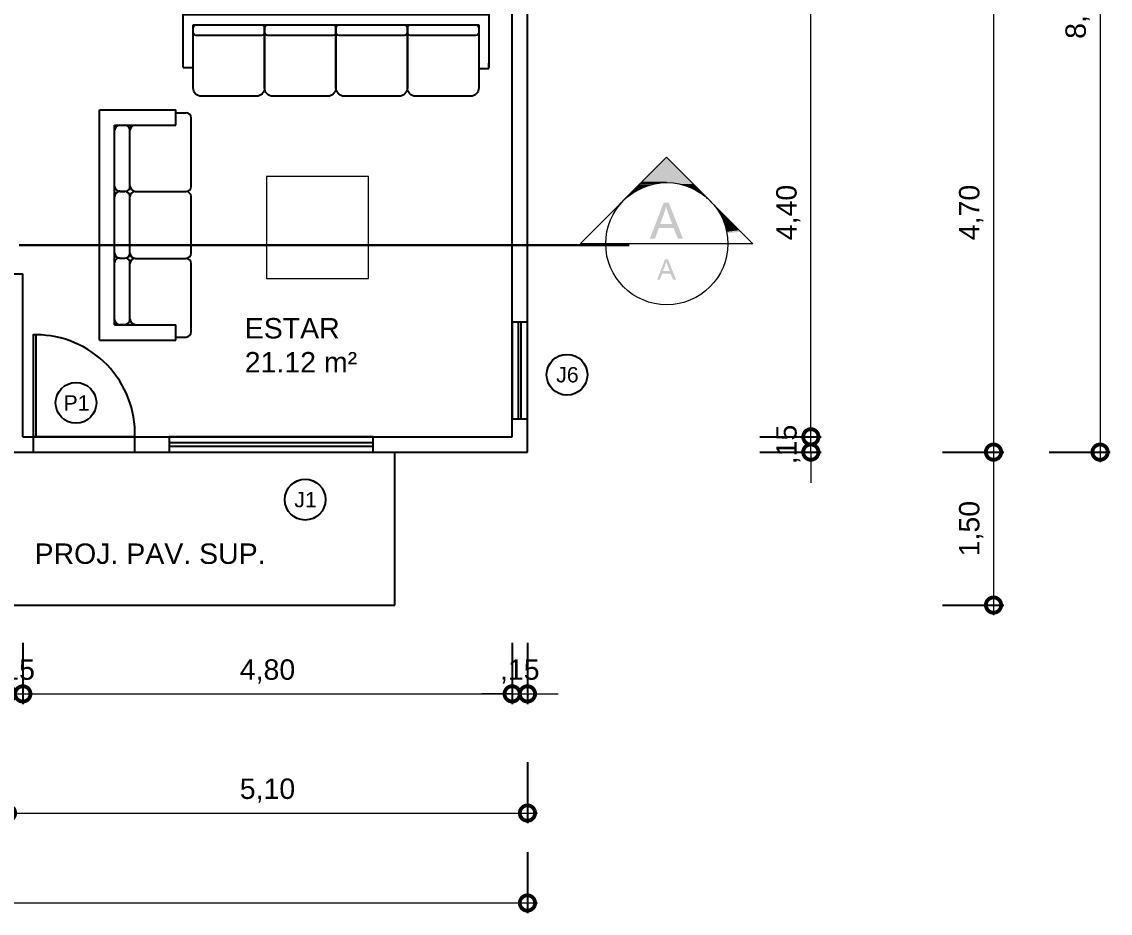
# Model space of a CAD drawing. Header units: millimetres. Extents: x 749.9 to 777.5, y 255.4 to 274.5.
# Drawn here: x 764.84 to 775.51, y 257.71 to 266.45 of the extents above; entities that cross this region are included whole.
import ezdxf
from ezdxf.enums import TextEntityAlignment as Align

# ---------------------------------------------------------------- set-up
doc = ezdxf.new("R2010")
doc.units = ezdxf.units.MM
doc.linetypes.add('DIVIDE', pattern=[31.75, 12.7, -6.35, 0, -6.35, 0, -6.35])
doc.linetypes.add('HIDDEN', pattern=[9.525, 6.35, -3.175])
for name, color, linetype in [('ARQ_ALV CT', 5, 'Continuous'), ('ARQ_ESQ CT', 30, 'Continuous'), ('ARQ_ESQ VS', 2, 'Continuous'), ('ARQ_PISO', 1, 'Continuous'), ('ARQ_PROJ SUP', 1, 'DIVIDE'), ('ARQ_TXT 01', 130, 'Continuous'), ('PDF5_SIMB_01', 7, 'Continuous'), ('PDF5_SIMB_TXT', 7, 'Continuous'), ('PDF_ARQ_MOB 01', 7, 'Continuous')]:
    doc.layers.add(name, color=color, linetype=linetype)
doc.layers.add('ARQ_COTA_AZUL', color=5, linetype='Continuous', lineweight=20, true_color=0x0000ff)
doc.layers.add('ARQ_texto_elementos', color=9, linetype='Continuous', lineweight=20)
doc.layers.add('LCORTE', color=234, linetype='HIDDEN', lineweight=30)
doc.layers.add('PDF5_SIMB_PREENCHIMENTO', color=7, linetype='Continuous', true_color=0xbababa)
doc.styles.add('Annot_2.0mm', font='arial.ttf', dxfattribs={"height": 2})
doc.styles.add('cota', font='arial.ttf')
doc.styles.get("Standard").update_dxf_attribs({"font": 'arial.ttf'})
doc.dimstyles.new('Info 01 - annot', dxfattribs={"dimtxt": 2, "dimasz": 3, "dimexe": 1, "dimexo": 1, "dimgap": 1, "dimtad": 1, "dimzin": 4, "dimtxsty": 'cota', "dimblk": 'DOTSMALL', "dimcen": 2, "dimdle": 1, "dimclrd": 256, "dimclre": 256, "dimclrt": 1, "dimazin": 2, "dimtfac": 0.09, "dimtix": 1, "dimtmove": 2, "dimatfit": 2, "dimfxl": 5, "dimfxlon": 1, "dimtolj": 1, "dimtzin": 4, "dimlwd": -1, "dimarcsym": 1})

# ---------------------------------------------------------------- blocks, each defined once
blk = doc.blocks.new('_DotSmall')
at = {"color": 0, "linetype": 'ByBlock', "const_width": 0.5}
blk.add_lwpolyline([(-0.0625, 0, 1), (0.0625, 0, 1)], format="xyb", close=True, dxfattribs=at)
blk = doc.blocks.new('*D79')
at = {"layer": 'ARQ_COTA_AZUL', "lineweight": -2, "transparency": 16777216}
for p, q in [((764.697, 260.357), (764.697, 259.757)), ((764.847, 260.357), (764.847, 259.757))]:
    blk.add_line(p, q, dxfattribs=at)
at = {"layer": 'ARQ_COTA_AZUL', "transparency": 16777216}
for p, q in [((764.697, 259.857), (764.397, 259.857)), ((764.697, 259.857), (764.847, 259.857)), ((764.847, 259.857), (765.147, 259.857))]:
    blk.add_line(p, q, dxfattribs=at)
at = {"layer": 'ARQ_COTA_AZUL', "transparency": 16777216, "xscale": 0.3, "yscale": 0.3, "zscale": 0.3}
blk.add_blockref('_DotSmall', (764.697, 259.857), dxfattribs=at)
at = {"layer": 'ARQ_COTA_AZUL', "transparency": 16777216, "xscale": 0.3, "yscale": 0.3, "zscale": 0.3, "rotation": 180}
blk.add_blockref('_DotSmall', (764.847, 259.857), dxfattribs=at)
at = {"layer": 'ARQ_COTA_AZUL', "color": 1, "transparency": 16777216, "insert": (764.772, 260.077), "char_height": 0.2, "attachment_point": 5, "style": 'cota'}
blk.add_mtext('\\A1;,15', dxfattribs=at)
blk = doc.blocks.new('*D80')
at = {"layer": 'ARQ_COTA_AZUL', "lineweight": -2, "transparency": 16777216}
for p, q in [((764.847, 260.357), (764.847, 259.757)), ((769.647, 260.357), (769.647, 259.757))]:
    blk.add_line(p, q, dxfattribs=at)
at = {"layer": 'ARQ_COTA_AZUL', "transparency": 16777216}
blk.add_line((764.747, 259.857), (769.747, 259.857), dxfattribs=at)
at = {"layer": 'ARQ_COTA_AZUL', "transparency": 16777216, "xscale": 0.3, "yscale": 0.3, "zscale": 0.3, "rotation": 180}
blk.add_blockref('_DotSmall', (764.847, 259.857), dxfattribs=at)
at = {"layer": 'ARQ_COTA_AZUL', "transparency": 16777216, "xscale": 0.3, "yscale": 0.3, "zscale": 0.3}
blk.add_blockref('_DotSmall', (769.647, 259.857), dxfattribs=at)
at = {"layer": 'ARQ_COTA_AZUL', "color": 1, "transparency": 16777216, "insert": (767.247, 260.077), "char_height": 0.2, "attachment_point": 5, "style": 'cota'}
blk.add_mtext('\\A1;4,80', dxfattribs=at)
blk = doc.blocks.new('*D81')
at = {"layer": 'ARQ_COTA_AZUL', "lineweight": -2, "transparency": 16777216}
for p, q in [((769.647, 260.357), (769.647, 259.757)), ((769.797, 260.357), (769.797, 259.757))]:
    blk.add_line(p, q, dxfattribs=at)
at = {"layer": 'ARQ_COTA_AZUL', "transparency": 16777216}
for p, q in [((769.647, 259.857), (769.347, 259.857)), ((769.647, 259.857), (769.797, 259.857)), ((769.797, 259.857), (770.097, 259.857))]:
    blk.add_line(p, q, dxfattribs=at)
at = {"layer": 'ARQ_COTA_AZUL', "transparency": 16777216, "xscale": 0.3, "yscale": 0.3, "zscale": 0.3}
blk.add_blockref('_DotSmall', (769.647, 259.857), dxfattribs=at)
at = {"layer": 'ARQ_COTA_AZUL', "transparency": 16777216, "xscale": 0.3, "yscale": 0.3, "zscale": 0.3, "rotation": 180}
blk.add_blockref('_DotSmall', (769.797, 259.857), dxfattribs=at)
at = {"layer": 'ARQ_COTA_AZUL', "color": 1, "transparency": 16777216, "insert": (769.722, 260.077), "char_height": 0.2, "attachment_point": 5, "style": 'cota'}
blk.add_mtext('\\A1;,15', dxfattribs=at)
blk = doc.blocks.new('*D83')
at = {"layer": 'ARQ_COTA_AZUL', "transparency": 16777216}
for p, q in [((772.577, 262.378), (772.577, 262.678)), ((772.577, 262.228), (772.577, 262.378)), ((772.577, 262.228), (772.577, 261.928))]:
    blk.add_line(p, q, dxfattribs=at)
at = {"layer": 'ARQ_COTA_AZUL', "lineweight": -2, "transparency": 16777216}
for p, q in [((772.077, 262.378), (772.677, 262.378)), ((772.077, 262.228), (772.677, 262.228))]:
    blk.add_line(p, q, dxfattribs=at)
at = {"layer": 'ARQ_COTA_AZUL', "transparency": 16777216, "xscale": 0.3, "yscale": 0.3, "zscale": 0.3}
for p, rotation in [((772.577, 262.378), 270), ((772.577, 262.228), 90)]:
    blk.add_blockref('_DotSmall', p, dxfattribs=dict(at, rotation=rotation))
at = {"layer": 'ARQ_COTA_AZUL', "color": 1, "transparency": 16777216, "insert": (772.356, 262.303), "char_height": 0.2, "attachment_point": 5, "rotation": 90, "style": 'cota'}
blk.add_mtext('\\A1;,15', dxfattribs=at)
blk = doc.blocks.new('*D84')
at = {"layer": 'ARQ_COTA_AZUL', "transparency": 16777216}
blk.add_line((772.577, 262.278), (772.577, 266.878), dxfattribs=at)
at = {"layer": 'ARQ_COTA_AZUL', "lineweight": -2, "transparency": 16777216}
for p, q in [((772.077, 266.778), (772.677, 266.778)), ((772.077, 262.378), (772.677, 262.378))]:
    blk.add_line(p, q, dxfattribs=at)
at = {"layer": 'ARQ_COTA_AZUL', "transparency": 16777216, "xscale": 0.3, "yscale": 0.3, "zscale": 0.3}
for p, rotation in [((772.577, 266.778), 90), ((772.577, 262.378), 270)]:
    blk.add_blockref('_DotSmall', p, dxfattribs=dict(at, rotation=rotation))
at = {"layer": 'ARQ_COTA_AZUL', "color": 1, "transparency": 16777216, "insert": (772.356, 264.578), "char_height": 0.2, "attachment_point": 5, "rotation": 90, "style": 'cota'}
blk.add_mtext('\\A1;4,40', dxfattribs=at)
blk = doc.blocks.new('*D75')
at = {"layer": 'ARQ_COTA_AZUL', "transparency": 16777216}
for p, q in [((753.218, 262.378), (753.218, 262.678)), ((753.218, 262.378), (753.218, 262.228)), ((753.218, 262.228), (753.218, 261.928))]:
    blk.add_line(p, q, dxfattribs=at)
at = {"layer": 'ARQ_COTA_AZUL', "lineweight": -2, "transparency": 16777216}
for p, q in [((753.718, 262.378), (753.118, 262.378)), ((753.718, 262.228), (753.118, 262.228))]:
    blk.add_line(p, q, dxfattribs=at)
at = {"layer": 'ARQ_COTA_AZUL', "transparency": 16777216, "xscale": 0.3, "yscale": 0.3, "zscale": 0.3}
for p, rotation in [((753.218, 262.378), 270), ((753.218, 262.228), 90)]:
    blk.add_blockref('_DotSmall', p, dxfattribs=dict(at, rotation=rotation))
at = {"layer": 'ARQ_COTA_AZUL', "color": 1, "transparency": 16777216, "insert": (752.998, 262.303), "char_height": 0.2, "attachment_point": 5, "rotation": 90, "style": 'cota'}
blk.add_mtext('\\A1;,15', dxfattribs=at)
blk = doc.blocks.new('*D78')
at = {"layer": 'ARQ_COTA_AZUL', "lineweight": -2, "transparency": 16777216}
for p, q in [((773.869, 266.928), (774.469, 266.928)), ((773.869, 262.228), (774.469, 262.228))]:
    blk.add_line(p, q, dxfattribs=at)
at = {"layer": 'ARQ_COTA_AZUL', "transparency": 16777216}
blk.add_line((774.369, 267.028), (774.369, 262.128), dxfattribs=at)
at = {"layer": 'ARQ_COTA_AZUL', "transparency": 16777216, "xscale": 0.3, "yscale": 0.3, "zscale": 0.3}
for p, rotation in [((774.369, 266.928), 90), ((774.369, 262.228), 270)]:
    blk.add_blockref('_DotSmall', p, dxfattribs=dict(at, rotation=rotation))
at = {"layer": 'ARQ_COTA_AZUL', "color": 1, "transparency": 16777216, "insert": (774.149, 264.578), "char_height": 0.2, "attachment_point": 5, "rotation": 90, "style": 'cota'}
blk.add_mtext('\\A1;4,70', dxfattribs=at)
blk = doc.blocks.new('*D95')
at = {"layer": 'ARQ_COTA_AZUL', "lineweight": -2, "transparency": 16777216}
for p, q in [((774.914, 270.878), (775.514, 270.878)), ((774.914, 262.228), (775.514, 262.228))]:
    blk.add_line(p, q, dxfattribs=at)
at = {"layer": 'ARQ_COTA_AZUL', "transparency": 16777216}
blk.add_line((775.414, 270.978), (775.414, 262.128), dxfattribs=at)
at = {"layer": 'ARQ_COTA_AZUL', "transparency": 16777216, "xscale": 0.3, "yscale": 0.3, "zscale": 0.3}
for p, rotation in [((775.414, 270.878), 90), ((775.414, 262.228), 270)]:
    blk.add_blockref('_DotSmall', p, dxfattribs=dict(at, rotation=rotation))
at = {"layer": 'ARQ_COTA_AZUL', "color": 1, "transparency": 16777216, "insert": (775.193, 266.553), "char_height": 0.2, "attachment_point": 5, "rotation": 90, "style": 'cota'}
blk.add_mtext('\\A1;8,65', dxfattribs=at)
blk = doc.blocks.new('*D104')
at = {"layer": 'ARQ_COTA_AZUL', "lineweight": -2, "transparency": 16777216}
for p, q in [((764.697, 259.188), (764.697, 258.588)), ((769.797, 259.188), (769.797, 258.588))]:
    blk.add_line(p, q, dxfattribs=at)
at = {"layer": 'ARQ_COTA_AZUL', "transparency": 16777216}
blk.add_line((764.597, 258.688), (769.897, 258.688), dxfattribs=at)
at = {"layer": 'ARQ_COTA_AZUL', "transparency": 16777216, "xscale": 0.3, "yscale": 0.3, "zscale": 0.3, "rotation": 180}
blk.add_blockref('_DotSmall', (764.697, 258.688), dxfattribs=at)
at = {"layer": 'ARQ_COTA_AZUL', "transparency": 16777216, "xscale": 0.3, "yscale": 0.3, "zscale": 0.3}
blk.add_blockref('_DotSmall', (769.797, 258.688), dxfattribs=at)
at = {"layer": 'ARQ_COTA_AZUL', "color": 1, "transparency": 16777216, "insert": (767.247, 258.908), "char_height": 0.2, "attachment_point": 5, "style": 'cota'}
blk.add_mtext('\\A1;5,10', dxfattribs=at)
blk = doc.blocks.new('*D105')
at = {"layer": 'ARQ_COTA_AZUL', "lineweight": -2, "transparency": 16777216}
for p, q in [((755.697, 258.306), (755.697, 257.706)), ((769.797, 258.306), (769.797, 257.706))]:
    blk.add_line(p, q, dxfattribs=at)
at = {"layer": 'ARQ_COTA_AZUL', "transparency": 16777216}
blk.add_line((769.897, 257.806), (755.597, 257.806), dxfattribs=at)
at = {"layer": 'ARQ_COTA_AZUL', "transparency": 16777216, "xscale": 0.3, "yscale": 0.3, "zscale": 0.3, "rotation": 180}
blk.add_blockref('_DotSmall', (755.697, 257.806), dxfattribs=at)
at = {"layer": 'ARQ_COTA_AZUL', "transparency": 16777216, "xscale": 0.3, "yscale": 0.3, "zscale": 0.3}
blk.add_blockref('_DotSmall', (769.797, 257.806), dxfattribs=at)
at = {"layer": 'ARQ_COTA_AZUL', "color": 1, "transparency": 16777216, "insert": (762.747, 258.026), "char_height": 0.2, "attachment_point": 5, "style": 'cota'}
blk.add_mtext('\\A1;14,10', dxfattribs=at)
blk = doc.blocks.new('*D106')
at = {"layer": 'ARQ_COTA_AZUL', "lineweight": -2, "transparency": 16777216}
for p, q in [((753.718, 263.828), (753.118, 263.828)), ((753.718, 262.378), (753.118, 262.378))]:
    blk.add_line(p, q, dxfattribs=at)
at = {"layer": 'ARQ_COTA_AZUL', "transparency": 16777216}
blk.add_line((753.218, 263.928), (753.218, 262.278), dxfattribs=at)
at = {"layer": 'ARQ_COTA_AZUL', "transparency": 16777216, "xscale": 0.3, "yscale": 0.3, "zscale": 0.3}
for p, rotation in [((753.218, 263.828), 90), ((753.218, 262.378), 270)]:
    blk.add_blockref('_DotSmall', p, dxfattribs=dict(at, rotation=rotation))
at = {"layer": 'ARQ_COTA_AZUL', "color": 1, "transparency": 16777216, "insert": (752.998, 263.103), "char_height": 0.2, "attachment_point": 5, "rotation": 90, "style": 'cota'}
blk.add_mtext('\\A1;1,45', dxfattribs=at)
blk = doc.blocks.new('*D89')
at = {"layer": 'ARQ_COTA_AZUL', "lineweight": -2, "transparency": 16777216}
for p, q in [((773.869, 262.228), (774.469, 262.228)), ((773.869, 260.728), (774.469, 260.728))]:
    blk.add_line(p, q, dxfattribs=at)
at = {"layer": 'ARQ_COTA_AZUL', "transparency": 16777216}
blk.add_line((774.369, 262.328), (774.369, 260.628), dxfattribs=at)
at = {"layer": 'ARQ_COTA_AZUL', "transparency": 16777216, "xscale": 0.3, "yscale": 0.3, "zscale": 0.3}
for p, rotation in [((774.369, 262.228), 90), ((774.369, 260.728), 270)]:
    blk.add_blockref('_DotSmall', p, dxfattribs=dict(at, rotation=rotation))
at = {"layer": 'ARQ_COTA_AZUL', "color": 1, "transparency": 16777216, "insert": (774.149, 261.478), "char_height": 0.2, "attachment_point": 5, "rotation": 90, "style": 'cota'}
blk.add_mtext('\\A1;1,50', dxfattribs=at)

msp = doc.modelspace()

# ---------------------------------------------------------------- hatches: boundary and pattern name
at = {"layer": 'PDF5_SIMB_TXT', "transparency": 33554559}
h = msp.add_hatch(color=256, dxfattribs=at)
h.paths.add_polyline_path([(770.997, 264.321), (771.133, 264.673), (771.184, 264.673), (771.323, 264.321), (771.273, 264.321), (771.23, 264.427), (771.086, 264.427), (771.048, 264.321)], flags=0)
h.paths.add_polyline_path([(771.099, 264.465), (771.218, 264.465), (771.179, 264.563), (771.179, 264.567), (771.175, 264.575), (771.175, 264.58), (771.171, 264.584), (771.171, 264.588), (771.171, 264.597), (771.167, 264.601), (771.167, 264.605), (771.163, 264.609), (771.163, 264.613), (771.163, 264.618), (771.158, 264.622), (771.158, 264.626), (771.158, 264.63), (771.158, 264.635), (771.154, 264.635), (771.154, 264.63), (771.154, 264.626), (771.154, 264.622), (771.15, 264.618), (771.15, 264.613), (771.15, 264.609), (771.15, 264.601), (771.146, 264.597), (771.146, 264.592), (771.146, 264.588), (771.141, 264.584), (771.141, 264.58), (771.141, 264.575), (771.137, 264.571), (771.137, 264.567)], flags=0)
h = msp.add_hatch(color=256, dxfattribs=at)
h.paths.add_polyline_path([(771.069, 263.919), (771.146, 264.118), (771.175, 264.118), (771.256, 263.919), (771.226, 263.919), (771.201, 263.978), (771.12, 263.978), (771.095, 263.919)], flags=0)
h.paths.add_polyline_path([(771.124, 264.004), (771.192, 264.004), (771.171, 264.059), (771.171, 264.059), (771.171, 264.063), (771.171, 264.067), (771.167, 264.072), (771.167, 264.072), (771.167, 264.076), (771.167, 264.08), (771.163, 264.08), (771.163, 264.084), (771.163, 264.084), (771.163, 264.089), (771.163, 264.093), (771.158, 264.093), (771.158, 264.097), (771.158, 264.097), (771.158, 264.097), (771.158, 264.097), (771.158, 264.093), (771.158, 264.093), (771.158, 264.089), (771.154, 264.084), (771.154, 264.084), (771.154, 264.08), (771.154, 264.076), (771.154, 264.076), (771.15, 264.072), (771.15, 264.067), (771.15, 264.067), (771.15, 264.063), (771.15, 264.063), (771.15, 264.059)], flags=0)

# ---------------------------------------------------------------- linework, layer by layer
for p, q in [((766.519, 266.419), (769.319, 266.419)), ((766.419, 265.999), (766.519, 265.999)), ((769.319, 265.989), (769.419, 265.989)), ((769.419, 265.989), (769.419, 266.044)), ((765.598, 263.327), (765.598, 265.586)), ((765.598, 265.586), (766.348, 265.586)), ((766.348, 265.436), (766.348, 265.586)), ((766.348, 265.556), (766.448, 265.556)), ((765.748, 263.477), (765.748, 265.436)), ((765.748, 265.436), (766.348, 265.436)), ((765.798, 265.436), (765.848, 265.436)), ((766.498, 264.833), (766.498, 265.506)), ((765.748, 264.836), (765.748, 265.386)), ((765.898, 264.836), (765.898, 265.386)), ((765.8, 264.788), (765.865, 264.786)), ((765.748, 264.179), (765.748, 264.734)), ((765.748, 264.183), (765.748, 264.733)), ((765.798, 264.784), (765.848, 264.784)), ((765.898, 264.179), (765.898, 264.734)), ((765.948, 264.783), (766.448, 264.783)), ((766.498, 264.179), (766.498, 264.734)), ((765.748, 264.132), (765.748, 264.145)), ((765.748, 263.53), (765.748, 264.084)), ((765.788, 264.134), (765.798, 264.135)), ((765.798, 264.129), (765.848, 264.129)), ((765.898, 263.53), (765.898, 264.084)), ((765.948, 264.128), (766.448, 264.128)), ((766.498, 263.528), (766.498, 264.078)), ((766.498, 263.407), (766.498, 264.078)), ((765.748, 263.477), (766.348, 263.477)), ((765.798, 263.48), (765.848, 263.48)), ((766.348, 263.327), (766.348, 263.477)), ((765.598, 263.327), (766.348, 263.327)), ((766.348, 263.357), (766.448, 263.357))]:
    msp.add_line(p, q)
for points in [[(766.419, 265.999, -0.198912), (766.419, 265.999), (766.419, 266.519), (769.419, 266.519), (769.419, 265.999)], [(767.219, 266.419), (767.219, 265.799, -0.414214), (767.139, 265.719), (766.599, 265.719, -0.414214), (766.519, 265.799), (766.519, 266.419)], [(767.919, 266.419), (767.919, 265.799, -0.414214), (767.839, 265.719), (767.299, 265.719, -0.414214), (767.219, 265.799), (767.219, 266.419)], [(768.619, 266.419), (768.619, 265.799, -0.414214), (768.539, 265.719), (767.999, 265.719, -0.414214), (767.919, 265.799), (767.919, 266.419)], [(769.319, 265.989), (769.319, 265.799, -0.414214), (769.239, 265.719), (768.699, 265.719, -0.414214), (768.619, 265.799), (768.619, 266.419)]]:
    msp.add_lwpolyline(points, format="xyb")
for points in [[(766.549, 266.419), (767.189, 266.419, -0.414214), (767.219, 266.389), (767.219, 266.344, -0.414214), (767.189, 266.314), (766.549, 266.314, -0.414214), (766.519, 266.344), (766.519, 266.389, -0.414214)], [(767.249, 266.419), (767.889, 266.419, -0.414214), (767.919, 266.389), (767.919, 266.344, -0.414214), (767.889, 266.314), (767.249, 266.314, -0.414214), (767.219, 266.344), (767.219, 266.389, -0.414214)], [(767.949, 266.419), (768.589, 266.419, -0.414214), (768.619, 266.389), (768.619, 266.344, -0.414214), (768.589, 266.314), (767.949, 266.314, -0.414214), (767.919, 266.344), (767.919, 266.389, -0.414214)], [(768.649, 266.419), (769.289, 266.419, -0.414214), (769.319, 266.389), (769.319, 266.344, -0.414214), (769.289, 266.314), (768.649, 266.314, -0.414214), (768.619, 266.344), (768.619, 266.389, -0.414214)]]:
    msp.add_lwpolyline(points, format="xyb", close=True)
for points in [[(769.319, 266.419), (769.319, 266.109)], [(769.319, 266.109), (769.319, 265.989)]]:
    msp.add_lwpolyline(points)
for centre in [(770.185, 262.987), (765.369, 262.711), (767.617, 261.762)]:
    msp.add_circle(centre, 0.2)
for centre, start, end in [((766.448, 265.506), 0, 90), ((765.798, 265.386), 90, 180), ((765.848, 265.386), 0, 90), ((765.948, 265.386), 90, 180), ((765.798, 264.836), 180, 257.9467), ((765.798, 264.738), 88.3509, 180), ((765.848, 264.833), 289.1981, 0), ((765.948, 264.838), 180, 270), ((766.448, 264.833), 270, 0), ((765.798, 264.734), 90, 180), ((765.848, 264.734), 0, 90), ((765.948, 264.734), 90, 180), ((766.448, 264.734), 0, 90), ((765.798, 264.179), 180, 270), ((765.848, 264.179), 270, 0), ((765.948, 264.179), 180, 270), ((766.448, 264.179), 270, 0), ((765.798, 264.084), 102.0533, 180), ((765.848, 264.084), 0, 70.8019), ((765.948, 264.079), 90, 180), ((766.448, 264.078), 0, 90), ((765.798, 263.528), 180, 257.9467), ((765.848, 263.53), 270, 0), ((765.948, 263.531), 180, 270), ((766.448, 263.407), 270, 0)]:
    msp.add_arc(centre, 0.05, start, end)
at = {"layer": 'ARQ_ALV CT'}
for p, q in [((769.797, 262.228), (769.797, 266.928)), ((769.647, 262.378), (769.647, 266.778)), ((764.697, 263.978), (764.847, 263.978)), ((764.847, 262.378), (764.847, 263.978)), ((764.847, 262.378), (769.647, 262.378)), ((764.697, 262.228), (769.797, 262.228))]:
    msp.add_line(p, q, dxfattribs=at)
at = {"layer": 'ARQ_ESQ CT'}
for points in [[(769.737, 262.554), (769.737, 263.504), (769.707, 263.504), (769.707, 262.554)], [(764.947, 262.378), (764.977, 262.378), (764.977, 263.378), (764.947, 263.378)], [(766.283, 262.288), (768.283, 262.288), (768.283, 262.318), (766.283, 262.318)]]:
    msp.add_lwpolyline(points, close=True, dxfattribs=at)
msp.add_arc((764.977, 262.408), 0.97, 358.2551, 90, dxfattribs=at)
at = {"layer": 'ARQ_ESQ VS'}
for points in [[(769.797, 262.554), (769.797, 263.504), (769.647, 263.504), (769.647, 262.554)], [(766.283, 262.228), (768.283, 262.228), (768.283, 262.378), (766.283, 262.378)]]:
    msp.add_lwpolyline(points, close=True, dxfattribs=at)
at = {"layer": 'ARQ_PISO'}
msp.add_lwpolyline([(764.947, 262.228), (765.947, 262.228), (765.947, 262.378), (764.947, 262.378)], close=True, dxfattribs=at)
at = {"layer": 'ARQ_PROJ SUP'}
for p, q in [((768.497, 260.728), (768.497, 262.228)), ((764.697, 260.728), (768.497, 260.728))]:
    msp.add_line(p, q, dxfattribs=at)
at = {"layer": 'LCORTE'}
msp.add_line((755.286, 264.254), (770.794, 264.259), dxfattribs=at)
at = {"layer": 'PDF5_SIMB_01', "lineweight": 9}
msp.add_lwpolyline([(770.56, 264.27), (770.315, 264.27), (771.161, 265.121), (772.008, 264.27), (771.763, 264.27)], close=True, dxfattribs=at)
msp.add_circle((771.164, 264.272), 0.599, dxfattribs=at)
at = {"layer": 'PDF5_SIMB_PREENCHIMENTO', "lineweight": 0}
for points in [[(770.907, 264.867), (771.089, 264.867), (770.907, 264.867)], [(770.912, 264.871), (771.161, 264.871), (770.912, 264.871)], [(770.912, 264.871), (771.145, 264.871), (770.912, 264.871)], [(770.912, 264.871), (771.132, 264.871), (770.912, 264.871)], [(771.564, 264.714), (771.555, 264.723), (771.564, 264.714)], [(770.704, 264.664), (770.717, 264.676), (770.704, 264.664)], [(771.623, 264.655), (771.614, 264.664), (771.623, 264.655)]]:
    msp.add_lwpolyline(points, dxfattribs=at)
at = {"layer": 'PDF5_SIMB_PREENCHIMENTO', "transparency": 33554559}
for points in [[(771.161, 265.121), (770.912, 264.871), (771.411, 264.871)], [(770.835, 264.795), (770.865, 264.795), (770.827, 264.786)], [(770.865, 264.795), (770.827, 264.786), (770.852, 264.786)], [(770.84, 264.799), (770.878, 264.799), (770.835, 264.795)], [(770.878, 264.799), (770.835, 264.795), (770.865, 264.795)], [(770.848, 264.808), (770.891, 264.808), (770.84, 264.799)], [(770.891, 264.808), (770.84, 264.799), (770.878, 264.799)], [(770.857, 264.812), (770.903, 264.812), (770.848, 264.808)], [(770.903, 264.812), (770.848, 264.808), (770.891, 264.808)], [(770.861, 264.82), (770.916, 264.82), (770.857, 264.812)], [(770.916, 264.82), (770.857, 264.812), (770.903, 264.812)], [(770.865, 264.824), (770.929, 264.824), (770.861, 264.82)], [(770.929, 264.824), (770.861, 264.82), (770.916, 264.82)], [(770.874, 264.833), (770.946, 264.833), (770.865, 264.824)], [(770.946, 264.833), (770.865, 264.824), (770.929, 264.824)], [(770.878, 264.837), (770.958, 264.837), (770.874, 264.833)], [(770.958, 264.837), (770.874, 264.833), (770.946, 264.833)], [(770.882, 264.841), (770.971, 264.841), (770.878, 264.837)], [(770.971, 264.841), (770.878, 264.837), (770.958, 264.837)], [(770.886, 264.846), (770.988, 264.846), (770.882, 264.841)], [(770.988, 264.846), (770.882, 264.841), (770.971, 264.841)], [(770.891, 264.85), (771.001, 264.85), (770.886, 264.846)], [(771.001, 264.85), (770.886, 264.846), (770.988, 264.846)], [(770.895, 264.854), (771.013, 264.854), (770.891, 264.85)], [(771.013, 264.854), (770.891, 264.85), (771.001, 264.85)], [(770.899, 264.858), (771.03, 264.858), (770.895, 264.854)], [(771.03, 264.858), (770.895, 264.854), (771.013, 264.854)], [(770.903, 264.858), (771.043, 264.858), (770.899, 264.858)], [(771.043, 264.858), (770.899, 264.858), (771.03, 264.858)], [(770.907, 264.867), (771.073, 264.867), (770.903, 264.863)], [(771.073, 264.867), (770.903, 264.863), (771.06, 264.863)], [(770.903, 264.863), (771.06, 264.863), (770.903, 264.858)], [(771.06, 264.863), (770.903, 264.858), (771.043, 264.858)], [(770.912, 264.867), (771.102, 264.867), (770.907, 264.867)], [(771.102, 264.867), (770.907, 264.867), (771.089, 264.867)], [(771.089, 264.867), (770.907, 264.867), (771.073, 264.867)], [(771.161, 264.871), (770.912, 264.871), (771.145, 264.871)], [(771.145, 264.871), (770.912, 264.871), (771.132, 264.871)], [(771.132, 264.871), (770.912, 264.871), (771.115, 264.871)], [(770.912, 264.871), (771.115, 264.871), (770.912, 264.867)], [(771.115, 264.871), (770.912, 264.867), (771.102, 264.867)], [(771.174, 264.871), (771.411, 264.871), (771.161, 264.871)], [(771.174, 264.871), (771.174, 264.871), (771.411, 264.871)], [(771.191, 264.871), (771.411, 264.871), (771.174, 264.871)], [(771.191, 264.871), (771.191, 264.871), (771.411, 264.871)], [(771.204, 264.871), (771.411, 264.871), (771.191, 264.871)], [(771.204, 264.871), (771.204, 264.871), (771.411, 264.871)], [(771.204, 264.871), (771.411, 264.871), (771.221, 264.867)], [(771.411, 264.871), (771.221, 264.867), (771.411, 264.867)], [(771.221, 264.867), (771.411, 264.867), (771.233, 264.867)], [(771.411, 264.867), (771.233, 264.867), (771.415, 264.867)], [(771.25, 264.867), (771.415, 264.867), (771.233, 264.867)], [(771.25, 264.867), (771.25, 264.867), (771.415, 264.867)], [(771.25, 264.867), (771.415, 264.867), (771.263, 264.863)], [(771.415, 264.867), (771.263, 264.863), (771.42, 264.863)], [(771.263, 264.863), (771.42, 264.863), (771.28, 264.858)], [(771.42, 264.863), (771.28, 264.858), (771.42, 264.858)], [(771.28, 264.858), (771.42, 264.858), (771.293, 264.858)], [(771.42, 264.858), (771.293, 264.858), (771.424, 264.858)], [(771.293, 264.858), (771.424, 264.858), (771.31, 264.854)], [(771.424, 264.858), (771.31, 264.854), (771.428, 264.854)], [(771.31, 264.854), (771.428, 264.854), (771.322, 264.85)], [(771.428, 264.854), (771.322, 264.85), (771.432, 264.85)], [(771.322, 264.85), (771.432, 264.85), (771.335, 264.846)], [(771.432, 264.85), (771.335, 264.846), (771.437, 264.846)], [(771.335, 264.846), (771.437, 264.846), (771.352, 264.841)], [(771.437, 264.846), (771.352, 264.841), (771.441, 264.841)], [(771.352, 264.841), (771.441, 264.841), (771.365, 264.837)], [(771.441, 264.841), (771.365, 264.837), (771.445, 264.837)], [(771.365, 264.837), (771.445, 264.837), (771.377, 264.833)], [(771.445, 264.837), (771.377, 264.833), (771.449, 264.833)], [(771.377, 264.833), (771.449, 264.833), (771.39, 264.824)], [(771.449, 264.833), (771.39, 264.824), (771.454, 264.824)], [(771.39, 264.824), (771.454, 264.824), (771.407, 264.82)], [(771.454, 264.824), (771.407, 264.82), (771.462, 264.82)], [(771.407, 264.82), (771.462, 264.82), (771.42, 264.812)], [(771.462, 264.82), (771.42, 264.812), (771.466, 264.812)], [(771.42, 264.812), (771.466, 264.812), (771.432, 264.808)], [(771.466, 264.812), (771.432, 264.808), (771.475, 264.808)], [(771.432, 264.808), (771.475, 264.808), (771.445, 264.799)], [(771.475, 264.808), (771.445, 264.799), (771.479, 264.799)], [(771.445, 264.799), (771.479, 264.799), (771.458, 264.795)], [(771.479, 264.799), (771.458, 264.795), (771.487, 264.795)], [(771.458, 264.795), (771.487, 264.795), (771.47, 264.786)], [(771.487, 264.795), (771.47, 264.786), (771.496, 264.786)], [(770.73, 264.685), (770.717, 264.676), (770.717, 264.676)], [(770.755, 264.714), (770.747, 264.706), (770.747, 264.706)], [(770.768, 264.723), (770.755, 264.714), (770.755, 264.714)], [(770.755, 264.714), (770.755, 264.714), (770.768, 264.723)], [(770.768, 264.723), (770.768, 264.723), (770.78, 264.736)], [(770.768, 264.723), (770.78, 264.736), (770.776, 264.736)], [(770.785, 264.744), (770.789, 264.744), (770.776, 264.736)], [(770.789, 264.744), (770.776, 264.736), (770.78, 264.736)], [(770.793, 264.753), (770.802, 264.753), (770.785, 264.744)], [(770.802, 264.753), (770.785, 264.744), (770.789, 264.744)], [(770.802, 264.761), (770.814, 264.761), (770.793, 264.753)], [(770.814, 264.761), (770.793, 264.753), (770.802, 264.753)], [(770.81, 264.769), (770.827, 264.769), (770.802, 264.761)], [(770.827, 264.769), (770.802, 264.761), (770.814, 264.761)], [(770.819, 264.778), (770.84, 264.778), (770.81, 264.769)], [(770.84, 264.778), (770.81, 264.769), (770.827, 264.769)], [(770.827, 264.786), (770.852, 264.786), (770.819, 264.778)], [(770.852, 264.786), (770.819, 264.778), (770.84, 264.778)], [(771.47, 264.786), (771.496, 264.786), (771.483, 264.778)], [(771.496, 264.786), (771.483, 264.778), (771.504, 264.778)], [(771.483, 264.778), (771.504, 264.778), (771.496, 264.769)], [(771.504, 264.778), (771.496, 264.769), (771.513, 264.769)], [(771.496, 264.769), (771.513, 264.769), (771.509, 264.761)], [(771.513, 264.769), (771.509, 264.761), (771.521, 264.761)], [(771.509, 264.761), (771.521, 264.761), (771.521, 264.753)], [(771.521, 264.761), (771.521, 264.753), (771.53, 264.753)], [(771.521, 264.753), (771.53, 264.753), (771.53, 264.744)], [(771.53, 264.753), (771.53, 264.744), (771.538, 264.744)], [(771.53, 264.744), (771.538, 264.744), (771.542, 264.736)], [(771.538, 264.744), (771.542, 264.736), (771.547, 264.736)], [(771.555, 264.723), (771.547, 264.736), (771.542, 264.736)], [(771.555, 264.723), (771.555, 264.723), (771.547, 264.736)], [(771.555, 264.723), (771.564, 264.714), (771.568, 264.714)], [(771.568, 264.714), (771.564, 264.714), (771.576, 264.706)], [(771.593, 264.685), (771.606, 264.676), (771.606, 264.676)], [(770.658, 264.617), (770.67, 264.617), (770.649, 264.604)], [(770.67, 264.617), (770.649, 264.604), (770.662, 264.604)], [(770.67, 264.63), (770.679, 264.63), (770.658, 264.617)], [(770.679, 264.63), (770.658, 264.617), (770.67, 264.617)], [(770.683, 264.642), (770.687, 264.642), (770.67, 264.63)], [(770.687, 264.642), (770.67, 264.63), (770.679, 264.63)], [(770.696, 264.655), (770.7, 264.655), (770.683, 264.642)], [(770.7, 264.655), (770.683, 264.642), (770.687, 264.642)], [(770.704, 264.664), (770.708, 264.664), (770.696, 264.655)], [(770.708, 264.664), (770.696, 264.655), (770.7, 264.655)], [(770.717, 264.676), (770.704, 264.664), (770.708, 264.664)], [(771.606, 264.676), (771.614, 264.664), (771.614, 264.664)], [(771.614, 264.664), (771.614, 264.664), (771.606, 264.676)], [(771.614, 264.664), (771.623, 264.655), (771.627, 264.655)], [(771.623, 264.655), (771.627, 264.655), (771.631, 264.642)], [(771.627, 264.655), (771.631, 264.642), (771.64, 264.642)], [(771.631, 264.642), (771.64, 264.642), (771.644, 264.63)], [(771.64, 264.642), (771.644, 264.63), (771.653, 264.63)], [(771.644, 264.63), (771.653, 264.63), (771.653, 264.617)], [(771.653, 264.63), (771.653, 264.617), (771.661, 264.617)], [(771.653, 264.617), (771.661, 264.617), (771.661, 264.604)], [(771.661, 264.617), (771.661, 264.604), (771.674, 264.604)], [(771.661, 264.604), (771.674, 264.604), (771.665, 264.596)], [(771.674, 264.604), (771.665, 264.596), (771.686, 264.596)], [(771.665, 264.596), (771.686, 264.596), (771.674, 264.583)], [(771.686, 264.596), (771.674, 264.583), (771.699, 264.583)], [(771.674, 264.583), (771.699, 264.583), (771.682, 264.57)], [(771.699, 264.583), (771.682, 264.57), (771.712, 264.57)], [(771.682, 264.57), (771.712, 264.57), (771.691, 264.558)], [(771.712, 264.57), (771.691, 264.558), (771.724, 264.558)], [(771.691, 264.558), (771.724, 264.558), (771.695, 264.541)], [(771.724, 264.558), (771.695, 264.541), (771.737, 264.541)], [(771.695, 264.541), (771.737, 264.541), (771.703, 264.528)], [(771.737, 264.541), (771.703, 264.528), (771.75, 264.528)], [(771.703, 264.528), (771.75, 264.528), (771.708, 264.515)], [(771.75, 264.528), (771.708, 264.515), (771.767, 264.515)], [(771.708, 264.515), (771.767, 264.515), (771.716, 264.503)], [(771.767, 264.515), (771.716, 264.503), (771.78, 264.503)], [(771.716, 264.503), (771.78, 264.503), (771.72, 264.49)], [(771.78, 264.503), (771.72, 264.49), (771.792, 264.49)], [(771.72, 264.49), (771.792, 264.49), (771.724, 264.473)], [(771.792, 264.49), (771.724, 264.473), (771.805, 264.473)], [(771.724, 264.473), (771.805, 264.473), (771.729, 264.46)], [(771.805, 264.473), (771.729, 264.46), (771.822, 264.46)], [(771.729, 264.46), (771.822, 264.46), (771.737, 264.448)], [(771.822, 264.46), (771.737, 264.448), (771.835, 264.448)], [(771.737, 264.448), (771.835, 264.448), (771.737, 264.431)], [(771.835, 264.448), (771.737, 264.431), (771.847, 264.431)], [(771.737, 264.431), (771.847, 264.431), (771.741, 264.418)], [(771.847, 264.431), (771.741, 264.418), (771.864, 264.418)], [(771.741, 264.418), (771.864, 264.418), (771.746, 264.405)], [(771.864, 264.418), (771.746, 264.405), (771.877, 264.405)], [(771.746, 264.405), (771.877, 264.405), (771.75, 264.388)], [(771.877, 264.405), (771.75, 264.388), (771.894, 264.388)], [(771.75, 264.388), (771.894, 264.388), (771.754, 264.376)]]:
    msp.add_solid(points, dxfattribs=at)
at = {"layer": 'PDF_ARQ_MOB 01', "lineweight": 9}
msp.add_lwpolyline([(767.237, 264.93), (767.237, 263.931), (768.237, 263.931), (768.237, 264.93)], close=True, dxfattribs=at)

# ---------------------------------------------------------------- texts
at = {"layer": 'ARQ_texto_elementos'}
for s, p in [('J6', (770.189, 262.987)), ('P1 ', (765.403, 262.711)), ('J1 ', (767.65, 261.762))]:
    msp.add_text(s, height=0.15, dxfattribs=at).set_placement(p, align=Align.MIDDLE_CENTER)
at = {"layer": 'ARQ_TXT 01', "char_height": 0.2, "attachment_point": 1, "style": 'Annot_2.0mm'}
for s, insert, width in [('ESTAR\\P21.12 m²', (767.024, 263.543), 2.20077), ('PROJ. PAV. SUP.', (764.962, 261.332), 2.55719)]:
    msp.add_mtext(s, dxfattribs=dict(at, insert=insert, width=width))

# ---------------------------------------------------------------- dimensions: what is measured, and where the dimension line sits
at = {"layer": 'ARQ_COTA_AZUL'}
for base, p1, p2, picture, middle in [((775.414, 262.228), (768.497, 270.878), (769.797, 262.228), '*D95', (775.193, 266.553)), ((774.369, 262.228), (768.497, 266.928), (769.797, 262.228), '*D78', (774.149, 264.578)), ((772.577, 266.778), (769.647, 262.378), (769.647, 266.778), '*D84', (772.356, 264.578)), ((753.218, 262.378), (764.697, 263.828), (764.847, 262.378), '*D106', (752.998, 263.103)), ((753.218, 262.228), (764.847, 262.378), (764.697, 262.228), '*D75', (752.998, 262.303)), ((772.577, 262.378), (769.797, 262.228), (769.647, 262.378), '*D83', (772.356, 262.303)), ((774.369, 260.728), (768.497, 262.228), (768.497, 260.728), '*D89', (774.149, 261.478))]:
    dim = msp.add_linear_dim(base=base, p1=p1, p2=p2, angle=90, dimstyle='Info 01 - annot', dxfattribs=at)
    dim.commit()
    dim.dimension.update_dxf_attribs({"geometry": picture, "text_midpoint": middle})
for base, p1, p2, picture, middle in [((755.697, 257.806), (769.797, 262.228), (755.697, 266.178), '*D105', (762.747, 258.026)), ((764.847, 259.857), (764.697, 263.828), (764.847, 262.378), '*D79', (764.772, 260.077)), ((769.797, 258.688), (764.697, 263.828), (769.797, 262.228), '*D104', (767.247, 258.908)), ((769.647, 259.857), (764.847, 262.378), (769.647, 262.378), '*D80', (767.247, 260.077)), ((769.797, 259.857), (769.647, 262.378), (769.797, 262.228), '*D81', (769.722, 260.077))]:
    dim = msp.add_linear_dim(base=base, p1=p1, p2=p2, dimstyle='Info 01 - annot', dxfattribs=at)
    dim.commit()
    dim.dimension.update_dxf_attribs({"geometry": picture, "text_midpoint": middle})

doc.saveas('drawing.dxf')
